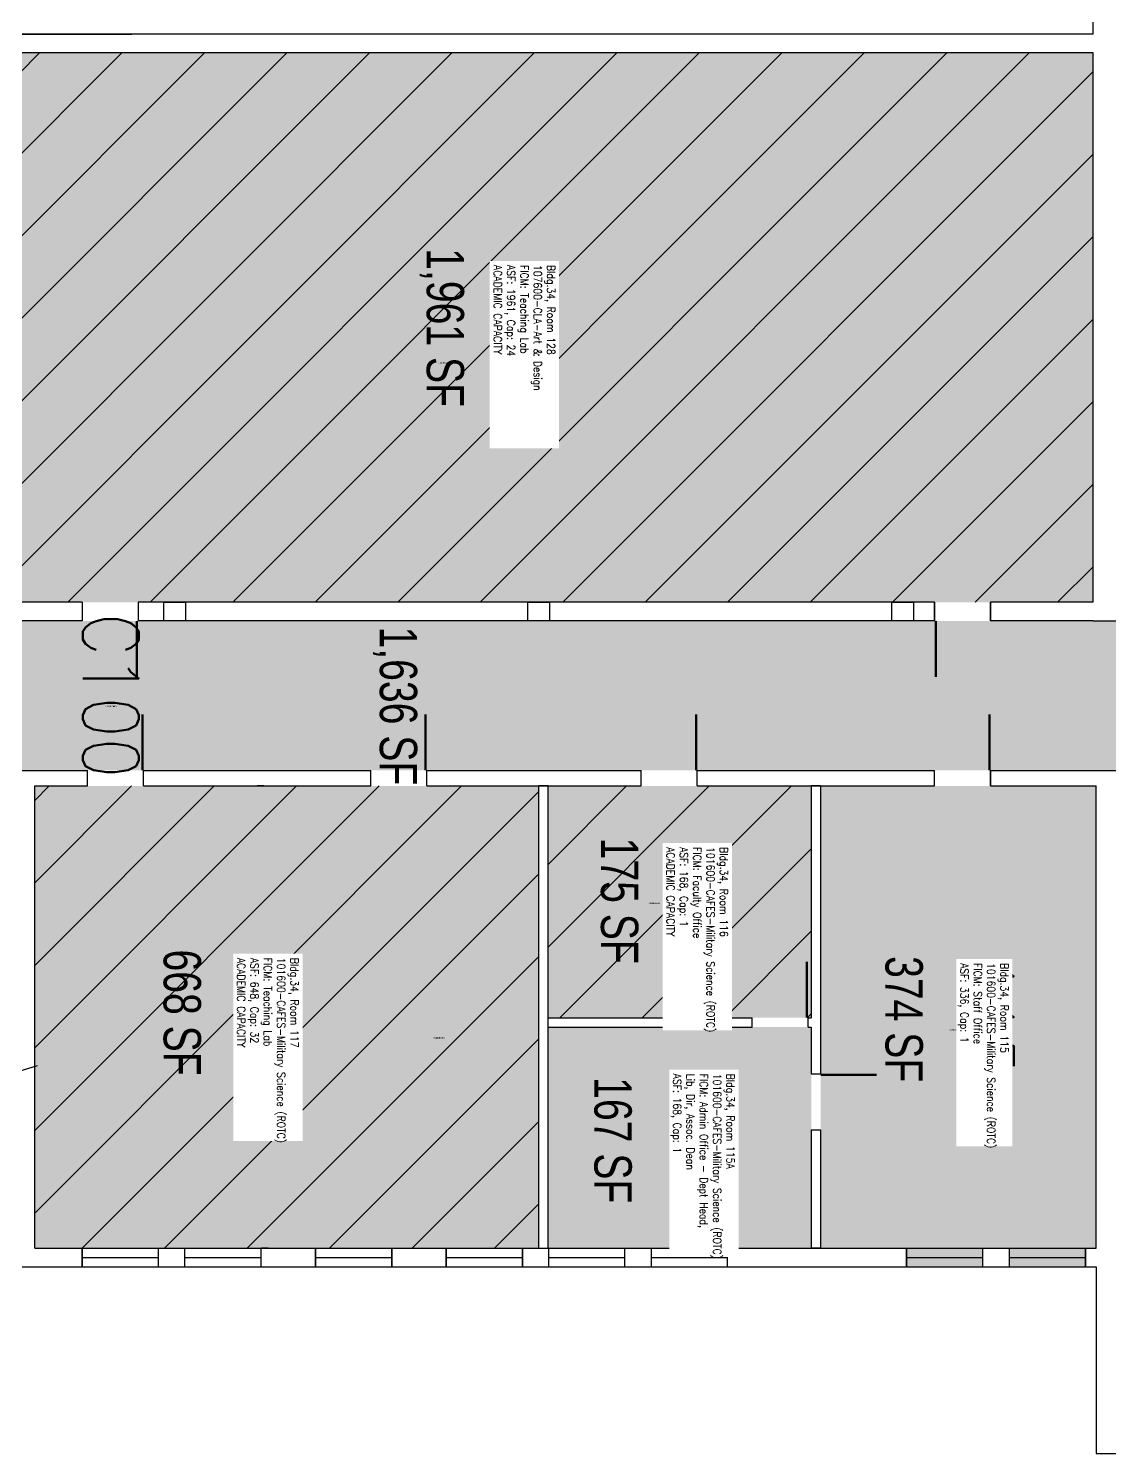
# Model space of a CAD drawing. Header units: inches. Extents: x -726 to 3772, y 0 to 2633.
# Drawn here: x 505 to 1200, y 408 to 1324 of the extents above; entities that cross this region are included whole.
import ezdxf
from ezdxf.enums import TextEntityAlignment as Align

# ---------------------------------------------------------------- set-up
doc = ezdxf.new("R2010")
doc.units = ezdxf.units.IN
doc.header["$LTSCALE"] = 10
doc.header["$MEASUREMENT"] = 0
for name, color, linetype in [('A-DOOR', 2, 'CONTINUOUS'), ('A-FLOR', 3, 'CONTINUOUS'), ('A-GLAZ', 1, 'CONTINUOUS'), ('A-IDEN-RNUM', 7, 'CONTINUOUS'), ('A-IDEN-SNUM', 4, 'CONTINUOUS'), ('A-IDEN-VNUM', 4, 'CONTINUOUS'), ('A-WALL', 5, 'CONTINUOUS'), ('AREA-TEXT', 3, 'CONTINUOUS'), ('Rooms-Capacity', 4, 'CONTINUOUS'), ('Rooms-Category-Color', 7, 'CONTINUOUS'), ('Rooms-College-Color', 7, 'CONTINUOUS'), ('Rooms-Department-Color', 7, 'CONTINUOUS'), ('Rooms-Division-Color', 7, 'CONTINUOUS'), ('Rooms-Information', 7, 'CONTINUOUS')]:
    doc.layers.add(name, color=color, linetype=linetype)
doc.styles.add('AREA', font='arial.ttf', dxfattribs={"width": 0.75, "height": 24})
doc.styles.add('ROOMSNUMBER', font='txt', dxfattribs={"height": 0.03})
doc.styles.add('ROOMVNUMBER', font='simplex.shx', dxfattribs={"width": 0.85})

msp = doc.modelspace()

# ---------------------------------------------------------------- hatches: boundary and pattern name
at = {"layer": 'Rooms-Capacity'}
h = msp.add_hatch(dxfattribs=at)
h.set_pattern_fill('ANSI31', color=256, scale=300, style=0)
h.paths.add_polyline_path([(1190, 1308), (475, 1308), (475, 1249.08), (405.11, 1193), (357, 1193), (357, 955), (372.5, 955), (540, 955), (576, 955), (1088, 955), (1124, 955), (1190, 955)])
h = msp.add_hatch(dxfattribs=at)
h.set_pattern_fill('ANSI31', color=256, scale=300, style=0)
h.paths.add_polyline_path([(833.5, 837), (761.5, 837), (725.5, 837), (656.74, 837), (652.5, 837), (579.5, 837), (543.5, 837), (509.5, 837), (509.5, 540), (540, 540), (589, 540), (606, 540), (655, 540.24), (659.49, 540), (690, 540), (739, 540), (774, 540), (823, 540), (833.5, 540)])
h = msp.add_hatch(dxfattribs=at)
h.set_pattern_fill('ANSI31', color=256, scale=300, style=0)
h.paths.add_polyline_path([(1008.75, 837), (935.5, 837), (899.5, 837), (839.5, 837), (839.5, 688), (1008.75, 688)])
at = {"layer": 'Rooms-Category-Color', "true_color": 0xe3f498}
for points in [[(1190, 1308), (475, 1308), (475, 1249.08), (405.11, 1193), (357, 1193), (357, 955), (372.5, 955), (540, 955), (576, 955), (1088, 955), (1124, 955), (1190, 955)], [(833.5, 837), (761.5, 837), (725.5, 837), (656.74, 837), (652.5, 837), (579.5, 837), (543.5, 837), (509.5, 837), (509.5, 540), (540, 540), (589, 540), (606, 540), (655, 540.24), (659.49, 540), (690, 540), (739, 540), (774, 540), (823, 540), (833.5, 540)]]:
    msp.add_hatch(color=61, dxfattribs=at).paths.add_polyline_path(points)
at = {"layer": 'Rooms-Category-Color', "true_color": 0xadadad}
h = msp.add_hatch(color=253, dxfattribs=at)
edge = h.paths.add_edge_path()
edge.add_line((2098, 925), (2098, 943))
edge.add_line((2098, 943), (-166, 943))
edge.add_line((-166, 943), (-227, 943))
edge.add_line((-227, 943), (-227, 909))
edge.add_line((-227, 909), (-227, 877))
edge.add_line((-227, 877), (-227, 847))
edge.add_line((-227, 847), (-227, 819))
edge.add_line((-227, 819), (-233, 819))
edge.add_line((-233, 819), (-233, 795))
edge.add_line((-233, 795), (-231, 759))
edge.add_line((-231, 759), (-231, 745))
edge.add_line((-231, 745), (-182.5, 745))
edge.add_line((-182.5, 745), (-146.5, 745))
edge.add_line((-146.5, 745), (-138.5, 745))
edge.add_line((-138.5, 745), (-138.5, 763))
edge.add_arc((-54.5, 763), 84, 90, 180, ccw=False)
edge.add_line((-54.5, 847), (12.5, 847))
edge.add_line((12.5, 847), (48.5, 847))
edge.add_line((48.5, 847), (173.5, 847))
edge.add_line((173.5, 847), (209.5, 847))
edge.add_line((209.5, 847), (369.5, 847))
edge.add_line((369.5, 847), (501.5, 847))
edge.add_line((501.5, 847), (543.5, 847))
edge.add_line((543.5, 847), (579.5, 847))
edge.add_line((579.5, 847), (725.5, 847))
edge.add_line((725.5, 847), (761.5, 847))
edge.add_line((761.5, 847), (813.5, 847))
edge.add_line((813.5, 847), (899.5, 847))
edge.add_line((899.5, 847), (935.5, 847))
edge.add_line((935.5, 847), (1088, 847))
edge.add_line((1088, 847), (1124, 847))
edge.add_line((1124, 847), (1206, 847))
edge.add_line((1206, 847), (1206, 841))
edge.add_line((1206, 841), (1240, 841))
edge.add_line((1240, 841), (1240, 847))
edge.add_line((1240, 847), (1251.97, 847))
edge.add_line((1251.97, 847), (1287.97, 847))
edge.add_line((1287.97, 847), (1371.97, 847))
edge.add_line((1371.97, 847), (1407.97, 847))
edge.add_line((1407.97, 847), (1552.11, 847))
edge.add_line((1552.11, 847), (1588.11, 847))
edge.add_line((1588.11, 847), (1632.5, 847))
edge.add_line((1632.5, 847), (1664.5, 847))
edge.add_line((1664.5, 847), (1688.5, 847))
edge.add_line((1688.5, 847), (1688.5, 844))
edge.add_line((1688.5, 844), (1929, 844))
edge.add_line((1929, 844), (1929, 844.09))
edge.add_line((1929, 844.09), (1989, 844))
edge.add_line((1989, 844), (2098, 844))
edge.add_line((2098, 844), (2098, 865))
edge.add_line((2098, 865), (2098, 925))
at = {"layer": 'Rooms-Category-Color', "true_color": 0xfa9ba3}
for points in [[(1008.75, 837), (935.5, 837), (899.5, 837), (839.5, 837), (839.5, 688), (1008.75, 688)], [(1192, 837), (1124, 837), (1088, 837), (1014.75, 837), (1014.75, 540), (1070, 540), (1070, 528), (1119, 528), (1119, 540), (1136, 540), (1136, 528), (1185, 528), (1185, 540), (1192, 540)], [(1008.75, 652), (1008.75, 682), (970.75, 682), (839.5, 682), (839.5, 540), (840, 540), (889, 540), (906, 540), (955, 540), (1008.75, 540), (1008.75, 616)]]:
    msp.add_hatch(color=241, dxfattribs=at).paths.add_polyline_path(points)
at = {"layer": 'Rooms-College-Color', "true_color": 0xb2d6e9}
msp.add_hatch(color=254, dxfattribs=at).paths.add_polyline_path([(1190, 1308), (475, 1308), (475, 1249.08), (405.11, 1193), (357, 1193), (357, 955), (372.5, 955), (540, 955), (576, 955), (1088, 955), (1124, 955), (1190, 955)])
at = {"layer": 'Rooms-College-Color', "true_color": 0xadadad}
h = msp.add_hatch(color=253, dxfattribs=at)
edge = h.paths.add_edge_path()
edge.add_line((2098, 925), (2098, 943))
edge.add_line((2098, 943), (-166, 943))
edge.add_line((-166, 943), (-227, 943))
edge.add_line((-227, 943), (-227, 909))
edge.add_line((-227, 909), (-227, 877))
edge.add_line((-227, 877), (-227, 847))
edge.add_line((-227, 847), (-227, 819))
edge.add_line((-227, 819), (-233, 819))
edge.add_line((-233, 819), (-233, 795))
edge.add_line((-233, 795), (-231, 759))
edge.add_line((-231, 759), (-231, 745))
edge.add_line((-231, 745), (-182.5, 745))
edge.add_line((-182.5, 745), (-146.5, 745))
edge.add_line((-146.5, 745), (-138.5, 745))
edge.add_line((-138.5, 745), (-138.5, 763))
edge.add_arc((-54.5, 763), 84, 90, 180, ccw=False)
edge.add_line((-54.5, 847), (12.5, 847))
edge.add_line((12.5, 847), (48.5, 847))
edge.add_line((48.5, 847), (173.5, 847))
edge.add_line((173.5, 847), (209.5, 847))
edge.add_line((209.5, 847), (369.5, 847))
edge.add_line((369.5, 847), (501.5, 847))
edge.add_line((501.5, 847), (543.5, 847))
edge.add_line((543.5, 847), (579.5, 847))
edge.add_line((579.5, 847), (725.5, 847))
edge.add_line((725.5, 847), (761.5, 847))
edge.add_line((761.5, 847), (813.5, 847))
edge.add_line((813.5, 847), (899.5, 847))
edge.add_line((899.5, 847), (935.5, 847))
edge.add_line((935.5, 847), (1088, 847))
edge.add_line((1088, 847), (1124, 847))
edge.add_line((1124, 847), (1206, 847))
edge.add_line((1206, 847), (1206, 841))
edge.add_line((1206, 841), (1240, 841))
edge.add_line((1240, 841), (1240, 847))
edge.add_line((1240, 847), (1251.97, 847))
edge.add_line((1251.97, 847), (1287.97, 847))
edge.add_line((1287.97, 847), (1371.97, 847))
edge.add_line((1371.97, 847), (1407.97, 847))
edge.add_line((1407.97, 847), (1552.11, 847))
edge.add_line((1552.11, 847), (1588.11, 847))
edge.add_line((1588.11, 847), (1632.5, 847))
edge.add_line((1632.5, 847), (1664.5, 847))
edge.add_line((1664.5, 847), (1688.5, 847))
edge.add_line((1688.5, 847), (1688.5, 844))
edge.add_line((1688.5, 844), (1929, 844))
edge.add_line((1929, 844), (1929, 844.09))
edge.add_line((1929, 844.09), (1989, 844))
edge.add_line((1989, 844), (2098, 844))
edge.add_line((2098, 844), (2098, 865))
edge.add_line((2098, 865), (2098, 925))
at = {"layer": 'Rooms-College-Color', "true_color": 0xe3c5e1}
for points in [[(833.5, 837), (761.5, 837), (725.5, 837), (656.74, 837), (652.5, 837), (579.5, 837), (543.5, 837), (509.5, 837), (509.5, 540), (540, 540), (589, 540), (606, 540), (655, 540.24), (659.49, 540), (690, 540), (739, 540), (774, 540), (823, 540), (833.5, 540)], [(1008.75, 837), (935.5, 837), (899.5, 837), (839.5, 837), (839.5, 688), (1008.75, 688)], [(1192, 837), (1124, 837), (1088, 837), (1014.75, 837), (1014.75, 540), (1070, 540), (1070, 528), (1119, 528), (1119, 540), (1136, 540), (1136, 528), (1185, 528), (1185, 540), (1192, 540)], [(1008.75, 652), (1008.75, 682), (970.75, 682), (839.5, 682), (839.5, 540), (840, 540), (889, 540), (906, 540), (955, 540), (1008.75, 540), (1008.75, 616)]]:
    msp.add_hatch(color=254, dxfattribs=at).paths.add_polyline_path(points)
at = {"layer": 'Rooms-Department-Color', "true_color": 0xb2d6e9}
msp.add_hatch(color=254, dxfattribs=at).paths.add_polyline_path([(1190, 1308), (475, 1308), (475, 1249.08), (405.11, 1193), (357, 1193), (357, 955), (372.5, 955), (540, 955), (576, 955), (1088, 955), (1124, 955), (1190, 955)])
at = {"layer": 'Rooms-Department-Color', "true_color": 0xacacac}
h = msp.add_hatch(color=253, dxfattribs=at)
edge = h.paths.add_edge_path()
edge.add_line((2098, 925), (2098, 943))
edge.add_line((2098, 943), (-166, 943))
edge.add_line((-166, 943), (-227, 943))
edge.add_line((-227, 943), (-227, 909))
edge.add_line((-227, 909), (-227, 877))
edge.add_line((-227, 877), (-227, 847))
edge.add_line((-227, 847), (-227, 819))
edge.add_line((-227, 819), (-233, 819))
edge.add_line((-233, 819), (-233, 795))
edge.add_line((-233, 795), (-231, 759))
edge.add_line((-231, 759), (-231, 745))
edge.add_line((-231, 745), (-182.5, 745))
edge.add_line((-182.5, 745), (-146.5, 745))
edge.add_line((-146.5, 745), (-138.5, 745))
edge.add_line((-138.5, 745), (-138.5, 763))
edge.add_arc((-54.5, 763), 84, 90, 180, ccw=False)
edge.add_line((-54.5, 847), (12.5, 847))
edge.add_line((12.5, 847), (48.5, 847))
edge.add_line((48.5, 847), (173.5, 847))
edge.add_line((173.5, 847), (209.5, 847))
edge.add_line((209.5, 847), (369.5, 847))
edge.add_line((369.5, 847), (501.5, 847))
edge.add_line((501.5, 847), (543.5, 847))
edge.add_line((543.5, 847), (579.5, 847))
edge.add_line((579.5, 847), (725.5, 847))
edge.add_line((725.5, 847), (761.5, 847))
edge.add_line((761.5, 847), (813.5, 847))
edge.add_line((813.5, 847), (899.5, 847))
edge.add_line((899.5, 847), (935.5, 847))
edge.add_line((935.5, 847), (1088, 847))
edge.add_line((1088, 847), (1124, 847))
edge.add_line((1124, 847), (1206, 847))
edge.add_line((1206, 847), (1206, 841))
edge.add_line((1206, 841), (1240, 841))
edge.add_line((1240, 841), (1240, 847))
edge.add_line((1240, 847), (1251.97, 847))
edge.add_line((1251.97, 847), (1287.97, 847))
edge.add_line((1287.97, 847), (1371.97, 847))
edge.add_line((1371.97, 847), (1407.97, 847))
edge.add_line((1407.97, 847), (1552.11, 847))
edge.add_line((1552.11, 847), (1588.11, 847))
edge.add_line((1588.11, 847), (1632.5, 847))
edge.add_line((1632.5, 847), (1664.5, 847))
edge.add_line((1664.5, 847), (1688.5, 847))
edge.add_line((1688.5, 847), (1688.5, 844))
edge.add_line((1688.5, 844), (1929, 844))
edge.add_line((1929, 844), (1929, 844.09))
edge.add_line((1929, 844.09), (1989, 844))
edge.add_line((1989, 844), (2098, 844))
edge.add_line((2098, 844), (2098, 865))
edge.add_line((2098, 865), (2098, 925))
at = {"layer": 'Rooms-Department-Color', "true_color": 0xe3c5e1}
for points in [[(833.5, 837), (761.5, 837), (725.5, 837), (656.74, 837), (652.5, 837), (579.5, 837), (543.5, 837), (509.5, 837), (509.5, 540), (540, 540), (589, 540), (606, 540), (655, 540.24), (659.49, 540), (690, 540), (739, 540), (774, 540), (823, 540), (833.5, 540)], [(1008.75, 837), (935.5, 837), (899.5, 837), (839.5, 837), (839.5, 688), (1008.75, 688)], [(1192, 837), (1124, 837), (1088, 837), (1014.75, 837), (1014.75, 540), (1070, 540), (1070, 528), (1119, 528), (1119, 540), (1136, 540), (1136, 528), (1185, 528), (1185, 540), (1192, 540)], [(1008.75, 652), (1008.75, 682), (970.75, 682), (839.5, 682), (839.5, 540), (840, 540), (889, 540), (906, 540), (955, 540), (1008.75, 540), (1008.75, 616)]]:
    msp.add_hatch(color=254, dxfattribs=at).paths.add_polyline_path(points)
at = {"layer": 'Rooms-Division-Color', "true_color": 0xb2d6e9}
msp.add_hatch(color=254, dxfattribs=at).paths.add_polyline_path([(1190, 1308), (475, 1308), (475, 1249.08), (405.11, 1193), (357, 1193), (357, 955), (372.5, 955), (540, 955), (576, 955), (1088, 955), (1124, 955), (1190, 955)])
at = {"layer": 'Rooms-Division-Color', "true_color": 0xadadad}
h = msp.add_hatch(color=253, dxfattribs=at)
edge = h.paths.add_edge_path()
edge.add_line((2098, 925), (2098, 943))
edge.add_line((2098, 943), (-166, 943))
edge.add_line((-166, 943), (-227, 943))
edge.add_line((-227, 943), (-227, 909))
edge.add_line((-227, 909), (-227, 877))
edge.add_line((-227, 877), (-227, 847))
edge.add_line((-227, 847), (-227, 819))
edge.add_line((-227, 819), (-233, 819))
edge.add_line((-233, 819), (-233, 795))
edge.add_line((-233, 795), (-231, 759))
edge.add_line((-231, 759), (-231, 745))
edge.add_line((-231, 745), (-182.5, 745))
edge.add_line((-182.5, 745), (-146.5, 745))
edge.add_line((-146.5, 745), (-138.5, 745))
edge.add_line((-138.5, 745), (-138.5, 763))
edge.add_arc((-54.5, 763), 84, 90, 180, ccw=False)
edge.add_line((-54.5, 847), (12.5, 847))
edge.add_line((12.5, 847), (48.5, 847))
edge.add_line((48.5, 847), (173.5, 847))
edge.add_line((173.5, 847), (209.5, 847))
edge.add_line((209.5, 847), (369.5, 847))
edge.add_line((369.5, 847), (501.5, 847))
edge.add_line((501.5, 847), (543.5, 847))
edge.add_line((543.5, 847), (579.5, 847))
edge.add_line((579.5, 847), (725.5, 847))
edge.add_line((725.5, 847), (761.5, 847))
edge.add_line((761.5, 847), (813.5, 847))
edge.add_line((813.5, 847), (899.5, 847))
edge.add_line((899.5, 847), (935.5, 847))
edge.add_line((935.5, 847), (1088, 847))
edge.add_line((1088, 847), (1124, 847))
edge.add_line((1124, 847), (1206, 847))
edge.add_line((1206, 847), (1206, 841))
edge.add_line((1206, 841), (1240, 841))
edge.add_line((1240, 841), (1240, 847))
edge.add_line((1240, 847), (1251.97, 847))
edge.add_line((1251.97, 847), (1287.97, 847))
edge.add_line((1287.97, 847), (1371.97, 847))
edge.add_line((1371.97, 847), (1407.97, 847))
edge.add_line((1407.97, 847), (1552.11, 847))
edge.add_line((1552.11, 847), (1588.11, 847))
edge.add_line((1588.11, 847), (1632.5, 847))
edge.add_line((1632.5, 847), (1664.5, 847))
edge.add_line((1664.5, 847), (1688.5, 847))
edge.add_line((1688.5, 847), (1688.5, 844))
edge.add_line((1688.5, 844), (1929, 844))
edge.add_line((1929, 844), (1929, 844.09))
edge.add_line((1929, 844.09), (1989, 844))
edge.add_line((1989, 844), (2098, 844))
edge.add_line((2098, 844), (2098, 865))
edge.add_line((2098, 865), (2098, 925))
at = {"layer": 'Rooms-Division-Color', "true_color": 0xe3c5e1}
for points in [[(833.5, 837), (761.5, 837), (725.5, 837), (656.74, 837), (652.5, 837), (579.5, 837), (543.5, 837), (509.5, 837), (509.5, 540), (540, 540), (589, 540), (606, 540), (655, 540.24), (659.49, 540), (690, 540), (739, 540), (774, 540), (823, 540), (833.5, 540)], [(1008.75, 837), (935.5, 837), (899.5, 837), (839.5, 837), (839.5, 688), (1008.75, 688)], [(1192, 837), (1124, 837), (1088, 837), (1014.75, 837), (1014.75, 540), (1070, 540), (1070, 528), (1119, 528), (1119, 540), (1136, 540), (1136, 528), (1185, 528), (1185, 540), (1192, 540)], [(1008.75, 652), (1008.75, 682), (970.75, 682), (839.5, 682), (839.5, 540), (840, 540), (889, 540), (906, 540), (955, 540), (1008.75, 540), (1008.75, 616)]]:
    msp.add_hatch(color=254, dxfattribs=at).paths.add_polyline_path(points)

# ---------------------------------------------------------------- linework, layer by layer
at = {"layer": 'A-DOOR'}
for points in [[(575.25, 943, 1.5, 1.5, 0), (575.25, 907, 0, 0, 0), (576, 907, 0, 0, -0.414214), (540, 943, 0, 0, -0.414214)], [(1088.75, 943, 1.5, 1.5, 0), (1088.75, 907, 0, 0, 0), (1088, 907, 0, 0, 0.414214), (1124, 943, 0, 0, 0.414214)], [(578.75, 847, 1.5, 1.5, 0), (578.75, 883, 0, 0, 0), (579.5, 883, 0, 0, 0.414214), (543.5, 847, 0, 0, 0.414214)], [(760.75, 847, 1.5, 1.5, 0), (760.75, 883, 0, 0, 0), (761.5, 883, 0, 0, 0.414214), (725.5, 847, 0, 0, 0.414214)], [(934.75, 847, 1.5, 1.5, 0), (934.75, 883, 0, 0, 0), (935.5, 883, 0, 0, 0.414214), (899.5, 847, 0, 0, 0.414214)], [(1123.25, 847, 1.5, 1.5, 0), (1123.25, 883, 0, 0, 0), (1124, 883, 0, 0, 0.414214), (1088, 847, 0, 0, 0.414214)], [(1006, 688, 1.5, 1.5, 0), (1006, 724, 0, 0, 0), (1006.75, 724, 0, 0, 0.414214), (970.75, 688, 0, 0, 0.414214)], [(1014.75, 651.25, 1.5, 1.5, 0), (1050.75, 651.25, 0, 0, 0), (1050.75, 652, 0, 0, -0.414214), (1014.75, 616, 0, 0, -0.414214)]]:
    msp.add_lwpolyline(points, format="xyseb", dxfattribs=at)
at = {"layer": 'A-FLOR'}
msp.add_line((434.7, 634.03), (511.34, 657.4), dxfattribs=at)
at = {"layer": 'A-GLAZ'}
for p, q in [((540, 540), (589, 540)), ((540, 528), (540, 540)), ((540, 534), (589, 534)), ((589, 528), (589, 540)), ((606, 540), (655, 540)), ((606, 528), (606, 540)), ((606, 534), (655, 534)), ((655, 528), (655, 540)), ((690, 540), (739, 540)), ((690, 528), (690, 540)), ((690, 534), (739, 534)), ((739, 528), (739, 540)), ((774, 540), (823, 540)), ((774, 528), (774, 540)), ((774, 534), (823, 534)), ((823, 528), (823, 540)), ((840, 540), (889, 540)), ((840, 540), (889, 540)), ((840, 528), (840, 540)), ((840, 534), (889, 534)), ((889, 528), (889, 540)), ((906, 540), (955, 540)), ((906, 528), (906, 540)), ((906, 534), (955, 534)), ((955, 528), (955, 540)), ((1070, 540), (1119, 540)), ((1070, 528), (1070, 540)), ((1070, 534), (1119, 534)), ((1119, 528), (1119, 540)), ((1136, 540), (1185, 540)), ((1136, 540), (1136, 528)), ((1136, 534), (1185, 534)), ((1185, 528), (1185, 540)), ((540, 528), (589, 528)), ((606, 528), (655, 528)), ((690, 528), (739, 528)), ((774, 528), (823, 528)), ((840, 528), (889, 528)), ((906, 528), (955, 528)), ((1070, 528), (1119, 528)), ((1136, 528), (1185, 528))]:
    msp.add_line(p, q, dxfattribs=at)
at = {"layer": 'A-WALL'}
for p, q in [((1190, 1320), (1190, 1392.25)), ((460.5, 1320), (572, 1320)), ((460.5, 1320), (572, 1320)), ((1190, 1320), (464.5, 1320)), ((1190, 1308), (464.5, 1308)), ((1190, 955), (1190, 1308)), ((540, 955), (372.5, 955)), ((540, 955), (540, 943)), ((540, 955), (540, 943)), ((576, 955), (576, 943)), ((1088, 955), (576, 955)), ((576, 955), (576, 943)), ((592.5, 955), (606.5, 955)), ((592.5, 943), (592.5, 955)), ((592.5, 955), (606.5, 955)), ((592.5, 943), (592.5, 955)), ((606.5, 955), (606.5, 943)), ((606.5, 955), (606.5, 943)), ((826.5, 955), (840.5, 955)), ((826.5, 943), (826.5, 955)), ((826.5, 955), (840.5, 955)), ((826.5, 943), (826.5, 955)), ((840.5, 955), (840.5, 943)), ((840.5, 955), (840.5, 943)), ((1060.5, 943), (1060.5, 955)), ((1060.5, 955), (1074.5, 955)), ((1060.5, 943), (1060.5, 955)), ((1060.5, 955), (1074.5, 955)), ((1074.5, 955), (1074.5, 943)), ((1074.5, 955), (1074.5, 943)), ((1088, 955), (1088, 943)), ((1088, 943), (1088, 955)), ((1190, 955), (1124, 955)), ((1190, 955), (1124, 955)), ((1124, 955), (1124, 943)), ((1124, 943), (1124, 955)), ((540, 943), (300.59, 943)), ((540, 943), (300.59, 943)), ((1088, 943), (576, 943)), ((606.5, 943), (592.5, 943)), ((606.5, 943), (592.5, 943)), ((840.5, 943), (826.5, 943)), ((840.5, 943), (826.5, 943)), ((1074.5, 943), (1060.5, 943)), ((1074.5, 943), (1060.5, 943)), ((1190, 943), (1124, 943)), ((1190, 943), (1124, 943)), ((1190, 943), (1630.5, 943)), ((1190, 943), (1630.5, 943)), ((501.5, 847), (543.5, 847)), ((501.5, 847), (543.5, 847)), ((543.5, 837), (543.5, 847)), ((543.5, 837), (543.5, 847)), ((579.5, 847), (725.5, 847)), ((579.5, 847), (725.5, 847)), ((579.5, 837), (579.5, 847)), ((579.5, 837), (579.5, 847)), ((725.5, 837), (725.5, 847)), ((725.5, 837), (725.5, 847)), ((761.5, 847), (899.5, 847)), ((761.5, 837), (761.5, 847)), ((761.5, 837), (761.5, 847)), ((813.5, 847), (899.5, 847)), ((899.5, 837), (899.5, 847)), ((899.5, 837), (899.5, 847)), ((935.5, 847), (1088, 847)), ((935.5, 847), (1088, 847)), ((935.5, 837), (935.5, 847)), ((935.5, 837), (935.5, 847)), ((1088, 837), (1088, 847)), ((1088, 837), (1088, 847)), ((1124, 847), (1202, 847)), ((1124, 847), (1206, 847)), ((1124, 837), (1124, 847)), ((1124, 847), (1124, 837)), ((509.5, 540), (509.5, 837)), ((509.5, 837), (543.5, 837)), ((509.5, 837), (543.5, 837)), ((509.5, 540), (509.5, 837)), ((579.5, 837), (725.5, 837)), ((579.5, 837), (725.5, 837)), ((656.74, 837), (652.5, 837)), ((761.5, 837), (899.5, 837)), ((813.5, 837), (899.5, 837)), ((833.5, 540), (833.5, 837)), ((839.5, 837), (833.5, 837)), ((839.5, 540), (839.5, 837)), ((935.5, 837), (1088, 837)), ((935.5, 837), (1088, 837)), ((1008.75, 837), (1008.75, 688)), ((1014.75, 837), (1008.75, 837)), ((1014.75, 837), (1014.75, 652)), ((1124, 837), (1192, 837)), ((1124, 837), (1192, 837)), ((1192, 540), (1192, 837)), ((1192, 540), (1192, 837)), ((839.5, 688), (970.75, 688)), ((970.75, 682), (970.75, 688)), ((1006.75, 682), (1006.75, 688)), ((1006.75, 688), (1008.75, 688)), ((839.5, 682), (970.75, 682)), ((1006.75, 682), (1008.75, 682)), ((1008.75, 682), (1008.75, 652)), ((1008.75, 652), (1014.75, 652)), ((1008.75, 616), (1014.75, 616)), ((1008.75, 616), (1008.75, 540)), ((1014.75, 616), (1014.75, 540)), ((509.5, 540), (540, 540)), ((509.5, 540), (540, 540)), ((540, 540), (540, 528)), ((589, 540), (606, 540)), ((589, 528), (589, 540)), ((589, 540), (606, 540)), ((606, 528), (606, 540)), ((655, 540), (690, 540)), ((655, 528), (655, 540)), ((655, 540), (690, 540)), ((659.49, 540), (655.24, 540)), ((690, 540), (690, 528)), ((739, 540), (774, 540)), ((739, 540), (739, 528)), ((739, 540), (774, 540)), ((774, 540), (774, 528)), ((823, 540), (840, 540)), ((823, 540), (823, 528)), ((823, 540), (840, 540)), ((833.5, 540), (839.5, 540)), ((840, 528), (840, 540)), ((889, 540), (906, 540)), ((889, 528), (889, 540)), ((889, 540), (906, 540)), ((906, 528), (906, 540)), ((955, 540), (1070, 540)), ((955, 528), (955, 540)), ((955, 540), (1070, 540)), ((1014.75, 540), (1008.75, 540)), ((1070, 540), (1070, 528)), ((1119, 540), (1136, 540)), ((1119, 528), (1119, 540)), ((1119, 540), (1136, 540)), ((1136, 540), (1136, 528)), ((1185, 540), (1192, 540)), ((1185, 540), (1185, 528)), ((1185, 540), (1192, 540)), ((465.5, 528), (540, 528)), ((465.5, 528), (540, 528)), ((589, 528), (606, 528)), ((589, 528), (606, 528)), ((655, 528), (690, 528)), ((655, 528), (690, 528)), ((739, 528), (774, 528)), ((739, 528), (774, 528)), ((823, 528), (840, 528)), ((823, 528), (840, 528)), ((889, 528), (906, 528)), ((889, 528), (906, 528)), ((955, 528), (1070, 528)), ((955, 528), (1070, 528)), ((1119, 528), (1136, 528)), ((1119, 528), (1136, 528)), ((1185, 528), (1192, 528)), ((1185, 528), (1192, 528)), ((1192, 528), (1192, 408)), ((1192, 528), (1192, 408)), ((1192, 408), (1341.25, 408))]:
    msp.add_line(p, q, dxfattribs=at)

# ---------------------------------------------------------------- texts
at = {"layer": 'A-IDEN-RNUM', "style": 'ROOMSNUMBER', "width": 0.85}
for s, p in [('0128-00', (772.88, 1108.77)), ('C100-00', (558.46, 888.11)), ('0116-00', (907.71, 761.59)), ('0115-00', (1101.26, 680.13)), ('0117-00', (769.59, 675.11)), ('0115-A0', (953.74, 597.18))]:
    msp.add_text(s, height=0.96, dxfattribs=at).set_placement(p, align=Align.MIDDLE)
at = {"layer": 'A-IDEN-SNUM', "style": 'ROOMSNUMBER', "width": 0.85}
for s, p in [('0340012800', (772.88, 1108.77)), ('0340C10000', (558.46, 888.11)), ('0340011600', (907.71, 761.59)), ('0340011500', (1101.26, 680.13)), ('0340011700', (769.59, 675.11)), ('03400115A0', (953.74, 597.18))]:
    msp.add_text(s, height=0.96, dxfattribs=at).set_placement(p, align=Align.MIDDLE)
at = {"layer": 'A-IDEN-VNUM', "style": 'ROOMVNUMBER', "width": 0.85}
for s, p in [('128', (822.57, 1135.33)), ('C100', (558.37, 894.93)), ('116', (933.78, 764.93)), ('117', (657.68, 693.04)), ('115', (1120.94, 689.66)), ('115A', (936.32, 602.54))]:
    msp.add_text(s, height=36, rotation=270, dxfattribs=at).set_placement(p, align=Align.MIDDLE)
at = {"layer": 'AREA-TEXT', "style": 'AREA', "width": 0.75}
for s, p in [('1,961 SF', (773.5, 1131.5)), ('1,636 SF', (743.37, 888.41)), ('175 SF', (885.54, 763.24)), ('668 SF', (604.37, 691.35)), ('374 SF', (1068.47, 687.12)), ('167 SF', (881.31, 609.3))]:
    msp.add_text(s, height=24, rotation=270, dxfattribs=at).set_placement(p, align=Align.MIDDLE_CENTER)

# ---------------------------------------------------------------- next in the draw order: texts
at = {"layer": 'Rooms-Information', "width": 115.2, "attachment_point": 7, "rotation": 270, "style": 'ROOMVNUMBER', "bg_fill": 3, "box_fill_scale": 1.5, "bg_fill_color": 256, "bg_fill_true_color": 13158600, "bg_fill_transparency": 0}
for s, insert, char_height in [('Bldg.34, Room 128^M^J107600-CLA-Art & Design^M^JFICM: Teaching Lab^M^JASF: 1961, Cap: 24^M^JACADEMIC CAPACITY', (804.57, 1171.76), 5.14286), ('Bldg.34, Room 116^M^J101600-CAFES-Military Science (ROTC)^M^JFICM: Faculty Office^M^JASF: 168, Cap: 1^M^JACADEMIC CAPACITY', (915.78, 797.71), 5.14286), ('Bldg.34, Room 117^M^J101600-CAFES-Military Science (ROTC)^M^JFICM: Teaching Lab^M^JASF: 648, Cap: 32^M^JACADEMIC CAPACITY', (639.68, 726.55), 5.14286), ('Bldg.34, Room 115^M^J101600-CAFES-Military Science (ROTC)^M^JFICM: Staff Office^M^JASF: 336, Cap: 1', (1102.94, 723.17), 5.1429), ('Bldg.34, Room 115A^M^J101600-CAFES-Military Science (ROTC)^M^JFICM: Admin Office - Dept Head, Lib, Dir, Assoc. Dean^M^JASF: 168, Cap: 1', (918.32, 652.08), 5.14286)]:
    msp.add_mtext(s, dxfattribs=dict(at, insert=insert, char_height=char_height))

doc.saveas('drawing.dxf')
